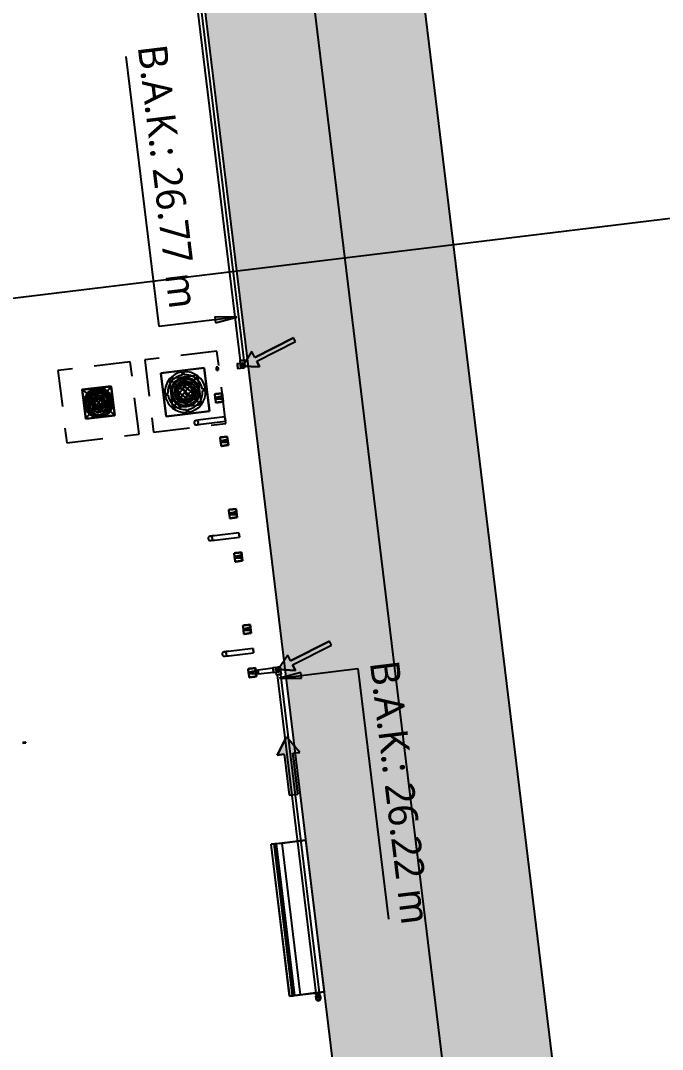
# Model space of a CAD drawing. Header units: inches. Extents: x 400392 to 401495, y 4543971 to 4544133.
# Drawn here: x 400475.09 to 400479.5, y 4544086.67 to 4544093.73 of the extents above; entities that cross this region are included whole.
import ezdxf

# ---------------------------------------------------------------- set-up
doc = ezdxf.new("R2010")
doc.units = ezdxf.units.IN
doc.header["$MEASUREMENT"] = 0
doc.linetypes.add('AKS', pattern=[3, 2.5, -0.25, 0, -0.25])
doc.linetypes.add('CIZGI', pattern=[0.4, 0.25, -0.15])
doc.layers.add('A-DETL-GENF', color=92, linetype='Continuous', lineweight=9)
for name, color, linetype in [('aks prota', 2, 'AKS'), ('kolon tarama prota', 252, 'Continuous'), ('perde prota', 1, 'Continuous'), ('PRT-MI-a_fit_drainage', 10, 'Continuous'), ('st-s_level (kot)', 6, 'Continuous')]:
    doc.layers.add(name, color=color, linetype=linetype)
doc.styles.add('OLCU', font='romanstw.shx')
doc.styles.add('Segoe UI Light_1', font='', dxfattribs={"height": 200})
doc.styles.get('Segoe UI Light_1').set_extended_font_data('Segoe UI Light')

# ---------------------------------------------------------------- blocks, each defined once
blk = doc.blocks.new('+24.06 mekanik')
at = {"layer": 'kolon tarama prota'}
for points in [[(9684.8, 178306.5), (9594.6, 178382.5), (9635.9, 178397.5), (9534.2, 178678.5), (9562.5, 178688.8), (9664.1, 178407.7), (9705.5, 178422.7)], [(11782, 178299.4), (11691.8, 178375.4), (11733.1, 178390.4), (11631.4, 178671.5), (11659.7, 178681.7), (11761.4, 178400.6), (11802.7, 178415.6)], [(11841.8, 178299.8), (11861.6, 178449.8), (11822.1, 178449.8)], [(12248.1, 178299.8), (12365.1, 178377.9), (12365.1, 178329.8), (12648.1, 178329.8), (12648.1, 178269.8), (12365.1, 178269.8), (12365.1, 178221.8)], [(9347.5, 178308.3), (9327.8, 178158.3), (9367.3, 178158.3)]]:
    blk.add_hatch(color=253, dxfattribs=at).paths.add_polyline_path(points, flags=0)
at = {"layer": 'kolon tarama prota', "color": 253}
for p, q in [((11841.8, 178843.1), (13573.7, 178843.1)), ((11841.8, 178299.8), (11841.8, 178843.1)), ((9562.5, 178688.8), (9534.2, 178678.5)), ((9562.5, 178688.8), (9534.2, 178678.5)), ((9534.2, 178678.5), (9635.9, 178397.5)), ((9635.9, 178397.5), (9534.2, 178678.5)), ((9664.1, 178407.7), (9562.5, 178688.8)), ((9664.1, 178407.7), (9562.5, 178688.8)), ((11659.7, 178681.7), (11631.4, 178671.5)), ((11659.7, 178681.7), (11631.4, 178671.5)), ((11631.4, 178671.5), (11733.1, 178390.4)), ((11733.1, 178390.4), (11631.4, 178671.5)), ((11761.4, 178400.6), (11659.7, 178681.7)), ((11761.4, 178400.6), (11659.7, 178681.7)), ((9635.9, 178397.5), (9594.6, 178382.5)), ((9635.9, 178397.5), (9594.6, 178382.5)), ((9705.5, 178422.7), (9664.1, 178407.7)), ((9664.1, 178407.7), (9705.5, 178422.7)), ((9684.8, 178306.5), (9705.5, 178422.7)), ((9705.5, 178422.7), (9684.8, 178306.5)), ((11733.1, 178390.4), (11691.8, 178375.4)), ((11733.1, 178390.4), (11691.8, 178375.4)), ((11802.7, 178415.6), (11761.4, 178400.6)), ((11761.4, 178400.6), (11802.7, 178415.6)), ((11782, 178299.4), (11802.7, 178415.6)), ((11802.7, 178415.6), (11782, 178299.4)), ((11861.6, 178449.8), (11822.1, 178449.8)), ((11822.1, 178449.8), (11841.8, 178299.8)), ((11841.8, 178299.8), (11861.6, 178449.8)), ((9647.5, 178321.6), (2846.5, 178321.6)), ((9594.6, 178382.5), (9684.8, 178306.5)), ((9594.6, 178382.5), (9684.8, 178306.5)), ((9665.8, 178324.5), (9647.5, 178324.5)), ((11691.8, 178375.4), (11782, 178299.4)), ((11691.8, 178375.4), (11782, 178299.4)), ((12365.1, 178377.9), (12248.1, 178299.8)), ((12365.1, 178377.9), (12248.1, 178299.8)), ((12365.1, 178329.8), (12365.1, 178377.9)), ((12365.1, 178329.8), (12365.1, 178377.9)), ((12648.1, 178329.8), (12365.1, 178329.8)), ((12365.1, 178329.8), (12648.1, 178329.8)), ((12648.1, 178269.8), (12648.1, 178329.8)), ((12648.1, 178269.8), (12648.1, 178329.8)), ((12967.7, 178251.8), (12967.7, 178344.8)), ((12967.7, 178344.8), (12967.7, 178344.8)), ((12967.7, 178344.8), (12967.7, 178255.4)), ((12967.7, 178344.8), (14017.7, 178344.8)), ((12967.7, 178344.8), (14017.7, 178344.8)), ((13492.7, 178319.8), (13492.7, 178319.8)), ((14017.7, 178255.4), (14017.7, 178344.8)), ((14017.7, 178344.8), (14017.7, 178344.8)), ((14017.7, 178344.8), (14017.7, 178251.8)), ((14022.7, 178319.8), (14017.7, 178319.8)), ((14017.7, 178279.8), (14017.7, 178319.8)), ((14017.7, 178319.8), (14017.7, 178279.8)), ((14022.7, 178279.8), (14022.7, 178319.8)), ((14022.7, 178319.8), (14022.7, 178279.8)), ((2846.5, 178295), (9647.5, 178294.9)), ((9347.5, 178308.3), (9327.8, 178158.3)), ((9367.3, 178158.3), (9347.5, 178308.3)), ((9347.5, 178308.3), (9347.5, 177770.6)), ((9647.5, 178292), (9665.8, 178292)), ((9666.4, 178291.4), (9666.4, 178273.1)), ((9698.9, 178273.1), (9698.9, 178291.4)), ((11766.4, 178283), (11766.4, 178264.7)), ((11769.3, 178264.7), (11769.3, 178159.8)), ((11796, 178159.8), (11796, 178264.7)), ((11798.9, 178264.7), (11798.9, 178283)), ((14038.2, 178313.2), (11817.8, 178313.2)), ((11817.8, 178286.5), (14038.2, 178286.5)), ((12248.1, 178299.8), (12365.1, 178221.8)), ((12365.1, 178221.8), (12248.1, 178299.8)), ((12365.1, 178221.8), (12365.1, 178269.8)), ((12365.1, 178269.8), (12648.1, 178269.8)), ((12365.1, 178269.8), (12648.1, 178269.8)), ((12365.1, 178269.8), (12365.1, 178221.8)), ((12967.7, 178255.4), (12967.7, 178179.8)), ((12967.7, 178200.1), (12967.7, 178251.8)), ((14022.7, 178308.9), (14017.7, 178308.9)), ((14022.7, 178308.9), (14017.7, 178308.9)), ((14017.7, 178288.9), (14017.7, 178308.9)), ((14017.7, 178308.9), (14017.7, 178288.9)), ((14017.7, 178288.9), (14017.7, 178308.9)), ((14017.7, 178308.9), (14017.7, 178288.9)), ((14017.7, 178288.9), (14022.7, 178288.9)), ((14017.7, 178288.9), (14022.7, 178288.9)), ((14017.7, 178279.8), (14022.7, 178279.8)), ((14017.7, 178179.8), (14017.7, 178255.4)), ((14017.7, 178251.8), (14017.7, 178200.1)), ((14038.3, 178313.2), (14022.7, 178313.2)), ((14022.7, 178288.9), (14022.7, 178308.9)), ((14022.7, 178308.9), (14022.7, 178288.9)), ((14022.7, 178288.9), (14022.7, 178308.9)), ((14022.7, 178308.9), (14022.7, 178288.9)), ((14022.7, 178286.5), (14038.3, 178286.5)), ((12967.7, 178124.4), (12967.7, 178200.1)), ((12967.7, 178179.8), (12967.7, 178139.9)), ((12967.7, 178179.8), (14017.7, 178179.8)), ((14017.7, 178200.1), (14017.7, 178124.4)), ((14017.7, 178139.9), (14017.7, 178179.8)), ((9327.8, 178158.3), (9367.3, 178158.3)), ((9671.6, 178138.3), (9671.6, 178127.2)), ((9693.8, 178127.2), (9693.8, 178138.3)), ((9852.7, 178144.8), (9852.7, 178094.8)), ((9852.7, 178144.8), (9912.7, 178144.8)), ((9912.7, 178144.8), (9852.7, 178144.8)), ((9873.2, 178142.8), (9854.3, 178142.8)), ((9854.3, 178142.8), (9873.2, 178142.8)), ((9854.3, 178142.8), (9873.2, 178142.8)), ((9873.2, 178142.8), (9854.3, 178142.8)), ((9911.2, 178142.8), (9892.2, 178142.8)), ((9892.2, 178142.8), (9911.2, 178142.8)), ((9911.2, 178142.8), (9892.2, 178142.8)), ((9892.2, 178142.8), (9911.2, 178142.8)), ((9912.7, 178094.8), (9912.7, 178144.8)), ((10017.7, 178144.8), (10017.7, 177974.8)), ((10047.7, 178144.8), (10017.7, 178144.8)), ((10017.7, 178144.8), (10047.7, 178144.8)), ((10047.7, 177974.8), (10047.7, 178144.8)), ((10152.7, 178144.8), (10152.7, 178094.8)), ((10212.7, 178144.8), (10152.7, 178144.8)), ((10152.7, 178144.8), (10212.7, 178144.8)), ((10154.2, 178142.8), (10173.2, 178142.8)), ((10173.2, 178142.8), (10154.2, 178142.8)), ((10173.2, 178142.8), (10154.2, 178142.8)), ((10154.2, 178142.8), (10173.2, 178142.8)), ((10192.2, 178142.8), (10211.1, 178142.8)), ((10211.1, 178142.8), (10192.2, 178142.8)), ((10211.1, 178142.8), (10192.2, 178142.8)), ((10192.2, 178142.8), (10211.1, 178142.8)), ((10212.7, 178094.8), (10212.7, 178144.8)), ((10652.7, 178144.8), (10652.7, 178094.8)), ((10652.7, 178144.8), (10712.7, 178144.8)), ((10712.7, 178144.8), (10652.7, 178144.8)), ((10673.2, 178142.8), (10654.3, 178142.8)), ((10654.3, 178142.8), (10673.2, 178142.8)), ((10654.3, 178142.8), (10673.2, 178142.8)), ((10673.2, 178142.8), (10654.3, 178142.8)), ((10711.2, 178142.8), (10692.2, 178142.8)), ((10692.2, 178142.8), (10711.2, 178142.8)), ((10711.2, 178142.8), (10692.2, 178142.8)), ((10692.2, 178142.8), (10711.2, 178142.8)), ((10712.7, 178094.8), (10712.7, 178144.8)), ((10817.7, 178144.8), (10817.7, 177974.8)), ((10847.7, 178144.8), (10817.7, 178144.8)), ((10817.7, 178144.8), (10847.7, 178144.8)), ((10847.7, 177974.8), (10847.7, 178144.8)), ((10952.7, 178144.8), (10952.7, 178094.8)), ((11012.7, 178144.8), (10952.7, 178144.8)), ((10952.7, 178144.8), (11012.7, 178144.8)), ((10954.2, 178142.8), (10973.2, 178142.8)), ((10973.2, 178142.8), (10954.2, 178142.8)), ((10973.2, 178142.8), (10954.2, 178142.8)), ((10954.2, 178142.8), (10973.2, 178142.8)), ((10992.2, 178142.8), (11011.1, 178142.8)), ((11011.1, 178142.8), (10992.2, 178142.8)), ((11011.1, 178142.8), (10992.2, 178142.8)), ((10992.2, 178142.8), (11011.1, 178142.8)), ((11012.7, 178094.8), (11012.7, 178144.8)), ((11452.7, 178144.8), (11452.7, 178094.8)), ((11452.7, 178144.8), (11512.7, 178144.8)), ((11512.7, 178144.8), (11452.7, 178144.8)), ((11473.2, 178142.8), (11454.3, 178142.8)), ((11454.3, 178142.8), (11473.2, 178142.8)), ((11454.3, 178142.8), (11473.2, 178142.8)), ((11473.2, 178142.8), (11454.3, 178142.8)), ((11511.2, 178142.8), (11492.2, 178142.8)), ((11492.2, 178142.8), (11511.2, 178142.8)), ((11511.2, 178142.8), (11492.2, 178142.8)), ((11492.2, 178142.8), (11511.2, 178142.8)), ((11512.7, 178094.8), (11512.7, 178144.8)), ((11617.7, 178144.8), (11617.7, 177974.8)), ((11647.7, 178144.8), (11617.7, 178144.8)), ((11617.7, 178144.8), (11647.7, 178144.8)), ((11647.7, 177974.8), (11647.7, 178144.8)), ((11752.7, 178144.8), (11752.7, 178094.8)), ((11812.7, 178144.8), (11752.7, 178144.8)), ((11752.7, 178144.8), (11812.7, 178144.8)), ((11754.2, 178142.8), (11773.2, 178142.8)), ((11773.2, 178142.8), (11754.2, 178142.8)), ((11773.2, 178142.8), (11754.2, 178142.8)), ((11754.2, 178142.8), (11773.2, 178142.8)), ((11771.6, 178159.8), (11771.6, 178148.7)), ((11792.2, 178142.8), (11811.1, 178142.8)), ((11811.1, 178142.8), (11792.2, 178142.8)), ((11811.1, 178142.8), (11792.2, 178142.8)), ((11792.2, 178142.8), (11811.1, 178142.8)), ((11793.8, 178148.7), (11793.8, 178159.8)), ((11812.7, 178094.8), (11812.7, 178144.8)), ((12967.7, 178139.9), (12967.7, 178131.7)), ((12967.7, 178139.9), (14017.7, 178139.9)), ((12967.7, 178131.7), (12967.7, 178106.5)), ((12967.7, 178131.7), (14017.7, 178131.7)), ((12967.7, 178106.5), (12967.7, 178124.4)), ((12967.7, 178124.4), (14017.7, 178124.4)), ((14017.7, 178106.5), (12967.7, 178106.5)), ((12967.7, 178105), (14017.7, 178105)), ((14017.7, 178131.7), (14017.7, 178139.9)), ((14017.7, 178106.5), (14017.7, 178131.7)), ((14017.7, 178124.4), (14017.7, 178106.5)), ((9965.2, 178044.6), (9665.2, 178044.6)), ((9665.2, 178044.6), (9665.2, 177744.6)), ((9665.2, 177744.6), (9665.2, 178044.6)), ((9665.2, 178044.6), (9965.2, 178044.6)), ((9665.2, 178044.6), (9665.2, 178044.6)), ((9810.2, 178034.6), (9810.2, 178014.5)), ((9810.2, 178014.5), (9810.2, 178034.6)), ((9810.2, 178034.6), (9810.2, 178034.6)), ((9820.2, 178014.5), (9820.2, 178034.6)), ((9820.2, 178034.6), (9820.2, 178014.5)), ((9820.2, 178034.6), (9820.2, 178034.6)), ((9852.7, 178094.8), (9852.9, 178094.8)), ((9852.9, 178094.8), (9852.7, 178094.8)), ((9852.9, 178094.8), (9879.1, 178094.8)), ((9879.1, 178094.8), (9852.9, 178094.8)), ((9879.1, 178094.8), (9886.4, 178094.8)), ((9886.4, 178094.8), (9879.1, 178094.8)), ((9886.4, 178094.8), (9912.5, 178094.8)), ((9912.5, 178094.8), (9886.4, 178094.8)), ((9912.5, 178094.8), (9912.7, 178094.8)), ((9912.7, 178094.8), (9912.5, 178094.8)), ((9965.2, 177744.6), (9965.2, 178044.6)), ((9965.2, 178044.6), (9965.2, 177744.6)), ((9965.2, 178044.6), (9965.2, 178044.6)), ((10152.9, 178094.8), (10152.7, 178094.8)), ((10152.7, 178094.8), (10152.9, 178094.8)), ((10179, 178094.8), (10152.9, 178094.8)), ((10152.9, 178094.8), (10179, 178094.8)), ((10186.3, 178094.8), (10179, 178094.8)), ((10179, 178094.8), (10186.3, 178094.8)), ((10212.4, 178094.8), (10186.3, 178094.8)), ((10186.3, 178094.8), (10212.4, 178094.8)), ((10212.7, 178094.8), (10212.4, 178094.8)), ((10212.4, 178094.8), (10212.7, 178094.8)), ((10652.7, 178094.8), (10652.9, 178094.8)), ((10652.9, 178094.8), (10652.7, 178094.8)), ((10652.9, 178094.8), (10679.1, 178094.8)), ((10679.1, 178094.8), (10652.9, 178094.8)), ((10679.1, 178094.8), (10686.4, 178094.8)), ((10686.4, 178094.8), (10679.1, 178094.8)), ((10686.4, 178094.8), (10712.5, 178094.8)), ((10712.5, 178094.8), (10686.4, 178094.8)), ((10712.5, 178094.8), (10712.7, 178094.8)), ((10712.7, 178094.8), (10712.5, 178094.8)), ((10952.9, 178094.8), (10952.7, 178094.8)), ((10952.7, 178094.8), (10952.9, 178094.8)), ((10979, 178094.8), (10952.9, 178094.8)), ((10952.9, 178094.8), (10979, 178094.8)), ((10986.3, 178094.8), (10979, 178094.8)), ((10979, 178094.8), (10986.3, 178094.8)), ((11012.4, 178094.8), (10986.3, 178094.8)), ((10986.3, 178094.8), (11012.4, 178094.8)), ((11012.7, 178094.8), (11012.4, 178094.8)), ((11012.4, 178094.8), (11012.7, 178094.8)), ((11452.7, 178094.8), (11452.9, 178094.8)), ((11452.9, 178094.8), (11452.7, 178094.8)), ((11452.9, 178094.8), (11479.1, 178094.8)), ((11479.1, 178094.8), (11452.9, 178094.8)), ((11479.1, 178094.8), (11486.4, 178094.8)), ((11486.4, 178094.8), (11479.1, 178094.8)), ((11486.4, 178094.8), (11512.5, 178094.8)), ((11512.5, 178094.8), (11486.4, 178094.8)), ((11512.5, 178094.8), (11512.7, 178094.8)), ((11512.7, 178094.8), (11512.5, 178094.8)), ((11752.9, 178094.8), (11752.7, 178094.8)), ((11752.7, 178094.8), (11752.9, 178094.8)), ((11779, 178094.8), (11752.9, 178094.8)), ((11752.9, 178094.8), (11779, 178094.8)), ((11786.3, 178094.8), (11779, 178094.8)), ((11779, 178094.8), (11786.3, 178094.8)), ((11812.4, 178094.8), (11786.3, 178094.8)), ((11786.3, 178094.8), (11812.4, 178094.8)), ((11812.7, 178094.8), (11812.4, 178094.8)), ((11812.4, 178094.8), (11812.7, 178094.8)), ((9810.2, 178014.5), (9810.2, 178014.5)), ((9810.2, 177989.5), (9810.2, 177969.5)), ((9810.2, 177969.5), (9810.2, 177989.5)), ((9810.2, 177989.5), (9810.2, 177989.5)), ((9810.2, 177969.5), (9810.2, 177969.5)), ((9820.2, 178014.5), (9820.2, 178014.5)), ((9820.2, 177969.5), (9820.2, 177989.5)), ((9820.2, 177989.5), (9820.2, 177969.5)), ((9820.2, 177989.5), (9820.2, 177989.5)), ((9820.2, 177969.5), (9820.2, 177969.5)), ((9695.3, 177899.6), (9675.3, 177899.6)), ((9675.3, 177899.6), (9695.3, 177899.6)), ((9675.3, 177899.6), (9675.3, 177899.6)), ((9695.3, 177899.6), (9695.3, 177899.6)), ((9740.4, 177899.6), (9720.3, 177899.6)), ((9720.3, 177899.6), (9740.4, 177899.6)), ((9720.3, 177899.6), (9720.3, 177899.6)), ((9740.4, 177899.6), (9740.4, 177899.6)), ((9785.6, 177899.6), (9765.5, 177899.6)), ((9765.5, 177899.6), (9785.6, 177899.6)), ((9765.5, 177899.6), (9765.5, 177899.6)), ((9785.6, 177899.6), (9785.6, 177899.6)), ((9810.2, 177944.4), (9810.2, 177924.2)), ((9810.2, 177924.2), (9810.2, 177944.4)), ((9810.2, 177944.4), (9810.2, 177944.4)), ((9810.2, 177924.2), (9810.2, 177924.2)), ((9820.2, 177924.2), (9820.2, 177944.4)), ((9820.2, 177944.4), (9820.2, 177924.2)), ((9820.2, 177944.4), (9820.2, 177944.4)), ((9820.2, 177924.2), (9820.2, 177924.2)), ((9865, 177899.6), (9844.8, 177899.6)), ((9844.8, 177899.6), (9865, 177899.6)), ((9844.8, 177899.6), (9844.8, 177899.6)), ((9865, 177899.6), (9865, 177899.6)), ((9910.1, 177899.6), (9890, 177899.6)), ((9890, 177899.6), (9910.1, 177899.6)), ((9890, 177899.6), (9890, 177899.6)), ((9910.1, 177899.6), (9910.1, 177899.6)), ((9955.1, 177899.6), (9935.1, 177899.6)), ((9935.1, 177899.6), (9955.1, 177899.6)), ((9935.1, 177899.6), (9935.1, 177899.6)), ((9955.1, 177899.6), (9955.1, 177899.6)), ((9675.3, 177889.6), (9695.3, 177889.6)), ((9695.3, 177889.6), (9675.3, 177889.6)), ((9675.3, 177889.6), (9675.3, 177889.6)), ((9695.3, 177889.6), (9695.3, 177889.6)), ((9720.3, 177889.6), (9740.4, 177889.6)), ((9740.4, 177889.6), (9720.3, 177889.6)), ((9720.3, 177889.6), (9720.3, 177889.6)), ((9740.4, 177889.6), (9740.4, 177889.6)), ((9765.5, 177889.6), (9785.6, 177889.6)), ((9785.6, 177889.6), (9765.5, 177889.6)), ((9765.5, 177889.6), (9765.5, 177889.6)), ((9785.6, 177889.6), (9785.6, 177889.6)), ((9810.2, 177865.1), (9810.2, 177844.9)), ((9810.2, 177844.9), (9810.2, 177865.1)), ((9810.2, 177865.1), (9810.2, 177865.1)), ((9810.2, 177844.9), (9810.2, 177844.9)), ((9810.2, 177819.8), (9810.2, 177799.8)), ((9810.2, 177799.8), (9810.2, 177819.8)), ((9810.2, 177819.8), (9810.2, 177819.8)), ((9820.2, 177844.9), (9820.2, 177865.1)), ((9820.2, 177865.1), (9820.2, 177844.9)), ((9820.2, 177865.1), (9820.2, 177865.1)), ((9820.2, 177844.9), (9820.2, 177844.9)), ((9820.2, 177799.8), (9820.2, 177819.8)), ((9820.2, 177819.8), (9820.2, 177799.8)), ((9820.2, 177819.8), (9820.2, 177819.8)), ((9844.8, 177889.6), (9865, 177889.6)), ((9865, 177889.6), (9844.8, 177889.6)), ((9844.8, 177889.6), (9844.8, 177889.6)), ((9865, 177889.6), (9865, 177889.6)), ((9890, 177889.6), (9910.1, 177889.6)), ((9910.1, 177889.6), (9890, 177889.6)), ((9890, 177889.6), (9890, 177889.6)), ((9910.1, 177889.6), (9910.1, 177889.6)), ((9935.1, 177889.6), (9955.1, 177889.6)), ((9955.1, 177889.6), (9935.1, 177889.6)), ((9935.1, 177889.6), (9935.1, 177889.6)), ((9955.1, 177889.6), (9955.1, 177889.6)), ((9347.5, 177770.6), (7480.6, 177770.6)), ((9810.2, 177799.8), (9810.2, 177799.8)), ((9810.2, 177774.7), (9810.2, 177754.7)), ((9810.2, 177754.7), (9810.2, 177774.7)), ((9810.2, 177774.7), (9810.2, 177774.7)), ((9810.2, 177754.7), (9810.2, 177754.7)), ((9820.2, 177799.8), (9820.2, 177799.8)), ((9820.2, 177754.7), (9820.2, 177774.7)), ((9820.2, 177774.7), (9820.2, 177754.7)), ((9820.2, 177774.7), (9820.2, 177774.7)), ((9820.2, 177754.7), (9820.2, 177754.7)), ((9665.2, 177744.6), (9965.2, 177744.6)), ((9965.2, 177744.6), (9665.2, 177744.6)), ((9665.2, 177744.6), (9665.2, 177744.6)), ((9965.2, 177744.6), (9965.2, 177744.6)), ((9715.2, 177394.8), (9715.2, 177194.8)), ((9915.2, 177394.8), (9715.2, 177394.8)), ((9715.2, 177394.8), (9915.2, 177394.8)), ((9715.2, 177194.8), (9715.2, 177394.8)), ((9715.2, 177394.8), (9715.2, 177394.8)), ((9810.2, 177388), (9810.2, 177374.7)), ((9810.2, 177374.7), (9810.2, 177388)), ((9810.2, 177388), (9810.2, 177388)), ((9810.2, 177374.7), (9810.2, 177374.7)), ((9810.2, 177358), (9810.2, 177344.6)), ((9810.2, 177344.6), (9810.2, 177358)), ((9810.2, 177358), (9810.2, 177358)), ((9810.2, 177344.6), (9810.2, 177344.6)), ((9810.2, 177327.8), (9810.2, 177314.2)), ((9810.2, 177314.2), (9810.2, 177327.8)), ((9810.2, 177327.8), (9810.2, 177327.8)), ((9820.2, 177374.7), (9820.2, 177388)), ((9820.2, 177388), (9820.2, 177374.7)), ((9820.2, 177388), (9820.2, 177388)), ((9820.2, 177374.7), (9820.2, 177374.7)), ((9820.2, 177344.6), (9820.2, 177358)), ((9820.2, 177358), (9820.2, 177344.6)), ((9820.2, 177358), (9820.2, 177358)), ((9820.2, 177344.6), (9820.2, 177344.6)), ((9820.2, 177314.2), (9820.2, 177327.8)), ((9820.2, 177327.8), (9820.2, 177314.2)), ((9820.2, 177327.8), (9820.2, 177327.8)), ((9915.2, 177194.8), (9915.2, 177394.8)), ((9915.2, 177394.8), (9915.2, 177194.8)), ((9915.2, 177394.8), (9915.2, 177394.8)), ((9735.4, 177299.8), (9722, 177299.8)), ((9722, 177299.8), (9735.4, 177299.8)), ((9722, 177299.8), (9722, 177299.8)), ((9722, 177289.8), (9735.4, 177289.8)), ((9735.4, 177289.8), (9722, 177289.8)), ((9722, 177289.8), (9722, 177289.8)), ((9735.4, 177299.8), (9735.4, 177299.8)), ((9735.4, 177289.8), (9735.4, 177289.8)), ((9765.5, 177299.8), (9752.1, 177299.8)), ((9752.1, 177299.8), (9765.5, 177299.8)), ((9752.1, 177299.8), (9752.1, 177299.8)), ((9752.1, 177289.8), (9765.5, 177289.8)), ((9765.5, 177289.8), (9752.1, 177289.8)), ((9752.1, 177289.8), (9752.1, 177289.8)), ((9765.5, 177299.8), (9765.5, 177299.8)), ((9765.5, 177289.8), (9765.5, 177289.8)), ((9795.9, 177299.8), (9782.3, 177299.8)), ((9782.3, 177299.8), (9795.9, 177299.8)), ((9782.3, 177299.8), (9782.3, 177299.8)), ((9782.3, 177289.8), (9795.9, 177289.8)), ((9795.9, 177289.8), (9782.3, 177289.8)), ((9782.3, 177289.8), (9782.3, 177289.8)), ((9795.9, 177299.8), (9795.9, 177299.8)), ((9795.9, 177289.8), (9795.9, 177289.8)), ((9810.2, 177314.2), (9810.2, 177314.2)), ((9810.2, 177275.5), (9810.2, 177261.9)), ((9810.2, 177261.9), (9810.2, 177275.5)), ((9810.2, 177275.5), (9810.2, 177275.5)), ((9810.2, 177261.9), (9810.2, 177261.9)), ((9820.2, 177314.2), (9820.2, 177314.2)), ((9820.2, 177261.9), (9820.2, 177275.5)), ((9820.2, 177275.5), (9820.2, 177261.9)), ((9820.2, 177275.5), (9820.2, 177275.5)), ((9820.2, 177261.9), (9820.2, 177261.9)), ((9848.2, 177299.8), (9834.6, 177299.8)), ((9834.6, 177299.8), (9848.2, 177299.8)), ((9834.6, 177299.8), (9834.6, 177299.8)), ((9834.6, 177289.8), (9848.2, 177289.8)), ((9848.2, 177289.8), (9834.6, 177289.8)), ((9834.6, 177289.8), (9834.6, 177289.8)), ((9848.2, 177299.8), (9848.2, 177299.8)), ((9848.2, 177289.8), (9848.2, 177289.8)), ((9878.4, 177299.8), (9865, 177299.8)), ((9865, 177299.8), (9878.4, 177299.8)), ((9865, 177299.8), (9865, 177299.8)), ((9865, 177289.8), (9878.4, 177289.8)), ((9878.4, 177289.8), (9865, 177289.8)), ((9865, 177289.8), (9865, 177289.8)), ((9878.4, 177299.8), (9878.4, 177299.8)), ((9878.4, 177289.8), (9878.4, 177289.8)), ((9908.4, 177299.8), (9895.1, 177299.8)), ((9895.1, 177299.8), (9908.4, 177299.8)), ((9895.1, 177299.8), (9895.1, 177299.8)), ((9895.1, 177289.8), (9908.4, 177289.8)), ((9908.4, 177289.8), (9895.1, 177289.8)), ((9895.1, 177289.8), (9895.1, 177289.8)), ((9908.4, 177299.8), (9908.4, 177299.8)), ((9908.4, 177289.8), (9908.4, 177289.8)), ((9715.2, 177194.8), (9915.2, 177194.8)), ((9915.2, 177194.8), (9715.2, 177194.8)), ((9715.2, 177194.8), (9715.2, 177194.8)), ((9810.2, 177245.1), (9810.2, 177231.7)), ((9810.2, 177231.7), (9810.2, 177245.1)), ((9810.2, 177245.1), (9810.2, 177245.1)), ((9810.2, 177231.7), (9810.2, 177231.7)), ((9810.2, 177215), (9810.2, 177201.6)), ((9810.2, 177201.6), (9810.2, 177215)), ((9810.2, 177215), (9810.2, 177215)), ((9810.2, 177201.6), (9810.2, 177201.6)), ((9820.2, 177231.7), (9820.2, 177245.1)), ((9820.2, 177245.1), (9820.2, 177231.7)), ((9820.2, 177245.1), (9820.2, 177245.1)), ((9820.2, 177231.7), (9820.2, 177231.7)), ((9820.2, 177201.6), (9820.2, 177215)), ((9820.2, 177215), (9820.2, 177201.6)), ((9820.2, 177215), (9820.2, 177215)), ((9820.2, 177201.6), (9820.2, 177201.6)), ((9915.2, 177194.8), (9915.2, 177194.8)), ((12072.7, 176518.5), (12067.7, 176518.5)), ((12067.7, 176498.5), (12067.7, 176518.5)), ((12067.7, 176518.5), (12067.7, 176498.5)), ((12067.7, 176498.5), (12072.7, 176498.5)), ((12072.7, 176498.5), (12072.7, 176518.5)), ((12072.7, 176518.5), (12072.7, 176498.5))]:
    blk.add_line(p, q, dxfattribs=at)
at = {"layer": 'kolon tarama prota', "color": 253, "extrusion": (0, 0, -1)}
for p, q in [((11799.6, 178316.1), (11817.8, 178316.1)), ((11817.8, 178283.6), (11799.6, 178283.6))]:
    blk.add_line(p, q, dxfattribs=at)
at = {"layer": 'kolon tarama prota', "color": 253, "flags": 128}
for points in [[(9682.7, 178324.5), (9678.1, 178324.5), (9666.9, 178324.5), (9665.8, 178324.5)], [(9666.4, 178308.3), (9670.9, 178319.5), (9682, 178324.5), (9682.7, 178324.5)], [(9682.7, 178324.5), (9693.9, 178320), (9698.9, 178308.9), (9698.9, 178308.3)], [(11766.4, 178299.8), (11770.9, 178311.1), (11782, 178316.1), (11782.7, 178316.1)], [(11782.7, 178316.1), (11793.9, 178311.6), (11798.9, 178300.5), (11798.9, 178299.8)], [(14038.2, 178315.1), (14050.6, 178315.1), (14056.9, 178315.1), (14057.2, 178315.1)], [(14057.2, 178315.1), (14052.6, 178315.1), (14041.1, 178315.1), (14038.3, 178315.1)], [(14041.9, 178299.8), (14046.5, 178310.7), (14057.2, 178315.1)], [(14057.2, 178315.1), (14068, 178310.5), (14072.4, 178299.8)], [(9665.8, 178292), (9677.3, 178292), (9682.6, 178292), (9682.7, 178292)], [(9666.4, 178291.4), (9666.4, 178302.9), (9666.4, 178308.2), (9666.4, 178308.3)], [(9682.7, 178292), (9671.4, 178296.5), (9666.4, 178307.6), (9666.4, 178308.3)], [(9698.9, 178308.3), (9694.4, 178297), (9683.3, 178292), (9682.7, 178292)], [(9698.9, 178308.3), (9698.9, 178303.7), (9698.9, 178292.5), (9698.9, 178291.4)], [(11766.4, 178283), (11766.4, 178294.5), (11766.4, 178299.8), (11766.4, 178299.8)], [(11782.7, 178283.6), (11771.4, 178288.1), (11766.4, 178299.2), (11766.4, 178299.8)], [(11798.9, 178299.8), (11794.4, 178288.6), (11783.3, 178283.6), (11782.7, 178283.6)], [(11798.9, 178299.8), (11798.9, 178295.3), (11798.9, 178284.1), (11798.9, 178283)], [(14057.2, 178284.6), (14052.6, 178284.6), (14041.1, 178284.6), (14038.2, 178284.6)], [(14038.3, 178284.6), (14050.6, 178284.6), (14057, 178284.6), (14057.2, 178284.6)], [(14057.2, 178284.6), (14046.3, 178289.2), (14041.9, 178299.8)], [(14072.4, 178299.8), (14067.8, 178289), (14057.2, 178284.6)], [(10017.7, 177974.8), (10017.7, 177958.8), (10017.7, 177947.7), (10017.7, 177944.8)], [(10047.7, 177944.8), (10047.7, 177949.4), (10047.7, 177961.9), (10047.7, 177974.8)], [(10817.7, 177974.8), (10817.7, 177958.8), (10817.7, 177947.7), (10817.7, 177944.8)], [(10847.7, 177944.8), (10847.7, 177949.4), (10847.7, 177961.9), (10847.7, 177974.8)], [(11617.7, 177974.8), (11617.7, 177958.8), (11617.7, 177947.7), (11617.7, 177944.8)], [(11647.7, 177944.8), (11647.7, 177949.4), (11647.7, 177961.9), (11647.7, 177974.8)]]:
    blk.add_lwpolyline(points, dxfattribs=at)
at = {"layer": 'kolon tarama prota', "color": 253, "extrusion": (0, 0, -1), "flags": 128}
for points in [[(-11782.7, 178316.1), (-11771.4, 178311.6), (-11766.4, 178300.5), (-11766.4, 178299.8)], [(-11799.6, 178316.1), (-11788, 178316.1), (-11782.7, 178316.1), (-11782.7, 178316.1)], [(-11798.9, 178299.8), (-11794.4, 178311.1), (-11783.3, 178316.1), (-11782.7, 178316.1)], [(-11766.4, 178299.8), (-11770.9, 178288.6), (-11782, 178283.6), (-11782.7, 178283.6)], [(-11782.7, 178283.6), (-11793.9, 178288.1), (-11798.9, 178299.2), (-11798.9, 178299.8)], [(-11782.7, 178283.6), (-11787.2, 178283.6), (-11798.4, 178283.6), (-11799.6, 178283.6)]]:
    blk.add_lwpolyline(points, dxfattribs=at)
at = {"layer": 'kolon tarama prota', "color": 253}
for centre, radius, start, end in [((9682.7, 178308.3), 16.3, 0, 180), ((9682.7, 178308.3), 16.3, 90, 270), ((9682.7, 178308.3), 13.3, 0, 180), ((9682.7, 178308.3), 16.3, 270, 90), ((9682.7, 178314.9), 6.67, 270, 90), ((11782.7, 178299.8), 16.3, 90, 270), ((11782.7, 178299.8), 16.3, 270, 90), ((14057.2, 178299.8), 15.2, 0, 180), ((14057.2, 178299.8), 15.2, 0, 180), ((9682.7, 178308.3), 16.3, 180, 0), ((9682.7, 178308.3), 13.3, 180, 0), ((9682.7, 178301.6), 6.67, 90, 270), ((11782.7, 178299.8), 13.3, 0, 180), ((11782.7, 178299.8), 13.3, 180, 0), ((11782.7, 178293.2), 6.67, 90, 270), ((11782.7, 178306.5), 6.67, 270, 90), ((14057.2, 178299.8), 15.2, 180, 0), ((14057.2, 178299.8), 15.2, 180, 0), ((14057.2, 178299.8), 13.3, 0, 180), ((14057.2, 178299.8), 13.3, 180, 0), ((14057.2, 178293.2), 6.67, 90, 270), ((14057.2, 178306.5), 6.67, 270, 90), ((9815.2, 177894.6), 140, 92.04671, 177.95329), ((9815.2, 177894.6), 140, 92.04671, 177.95329), ((9815.2, 177894.6), 140, 2.04671, 87.95329), ((9815.2, 177894.6), 140, 2.04671, 87.95329), ((9815.2, 177894.6), 120, 92.38802, 177.61198), ((9815.2, 177894.6), 120, 92.38802, 177.61198), ((9815.2, 177894.6), 100, 90, 270), ((9815.2, 177894.6), 100, 90, 270), ((9815.2, 177894.6), 95, 93.01696, 176.98304), ((9815.2, 177894.6), 95, 93.01696, 176.98304), ((9815.2, 177894.6), 90, 90, 270), ((9815.2, 177894.6), 90, 90, 270), ((9815.2, 177894.6), 75, 93.82255, 176.17745), ((9815.2, 177894.6), 75, 93.82255, 176.17745), ((9815.2, 177894.6), 100, 270, 90), ((9815.2, 177894.6), 100, 270, 90), ((9815.2, 177894.6), 90, 270, 90), ((9815.2, 177894.6), 90, 270, 90), ((9815.2, 177894.6), 120, 2.38802, 87.61198), ((9815.2, 177894.6), 120, 2.38802, 87.61198), ((9815.2, 177894.6), 95, 3.01696, 86.98304), ((9815.2, 177894.6), 95, 3.01696, 86.98304), ((9815.2, 177894.6), 75, 3.82255, 86.17745), ((9815.2, 177894.6), 75, 3.82255, 86.17745), ((9815.2, 177894.6), 59, 0, 180), ((9815.2, 177894.6), 59, 180, 0), ((9815.2, 177894.6), 50, 90, 270), ((9815.2, 177894.6), 50, 90, 270), ((9815.2, 177894.6), 50, 95.73917, 174.26083), ((9815.2, 177894.6), 50, 95.73917, 174.26083), ((9815.2, 177894.6), 30, 99.59407, 170.40593), ((9815.2, 177894.6), 30, 99.59407, 170.40593), ((9815.2, 177865.1), 29.5, 90, 270), ((9815.2, 177924.1), 29.5, 270, 90), ((9815.2, 177894.6), 50, 270, 90), ((9815.2, 177894.6), 50, 270, 90), ((9815.2, 177894.6), 50, 5.73917, 84.26083), ((9815.2, 177894.6), 50, 5.73917, 84.26083), ((9815.2, 177894.6), 30, 9.59407, 80.40593), ((9815.2, 177894.6), 30, 9.59407, 80.40593), ((10032.7, 177944.8), 15, 0, 180), ((10032.7, 177944.8), 15, 180, 0), ((10832.7, 177944.8), 15, 0, 180), ((10832.7, 177944.8), 15, 180, 0), ((11632.7, 177944.8), 15, 0, 180), ((11632.7, 177944.8), 15, 180, 0), ((9815.2, 177894.6), 140, 182.04671, 267.95329), ((9815.2, 177894.6), 140, 182.04671, 267.95329), ((9815.2, 177894.6), 120, 182.38802, 267.61198), ((9815.2, 177894.6), 120, 182.38802, 267.61198), ((9815.2, 177894.6), 95, 183.01696, 266.98304), ((9815.2, 177894.6), 95, 183.01696, 266.98304), ((9815.2, 177894.6), 75, 183.82255, 266.17745), ((9815.2, 177894.6), 75, 183.82255, 266.17745), ((9815.2, 177894.6), 50, 185.73917, 264.26083), ((9815.2, 177894.6), 50, 185.73917, 264.26083), ((9815.2, 177894.6), 30, 189.59407, 260.40593), ((9815.2, 177894.6), 30, 189.59407, 260.40593), ((9815.2, 177894.6), 50, 275.73917, 354.26083), ((9815.2, 177894.6), 30, 279.59407, 350.40593), ((9815.2, 177894.6), 95, 273.01696, 356.98304), ((9815.2, 177894.6), 75, 273.82255, 356.17745), ((9815.2, 177894.6), 140, 272.04671, 357.95329), ((9815.2, 177894.6), 120, 272.38802, 357.61198), ((9815.2, 177894.6), 75, 273.82255, 356.17745), ((9815.2, 177894.6), 95, 273.01696, 356.98304), ((9815.2, 177894.6), 120, 272.38802, 357.61198), ((9815.2, 177894.6), 140, 272.04671, 357.95329), ((9815.2, 177894.6), 30, 279.59407, 350.40593), ((9815.2, 177894.6), 50, 275.73917, 354.26083), ((9815.2, 177294.8), 100, 90, 270), ((9815.2, 177294.8), 100, 90, 270), ((9815.2, 177294.8), 93.3, 93.07089, 176.92911), ((9815.2, 177294.8), 93.3, 93.07089, 176.92911), ((9815.2, 177294.8), 90, 90, 270), ((9815.2, 177294.8), 90, 90, 270), ((9815.2, 177294.8), 80, 93.58332, 176.41668), ((9815.2, 177294.8), 80, 93.58332, 176.41668), ((9815.2, 177294.8), 63.3, 94.52806, 175.47194), ((9815.2, 177294.8), 63.3, 94.52806, 175.47194), ((9815.2, 177294.8), 50, 95.73917, 174.26083), ((9815.2, 177294.8), 50, 95.73917, 174.26083), ((9815.2, 177294.8), 45, 0, 180), ((9815.2, 177294.8), 35, 90, 270), ((9815.2, 177294.8), 35, 90, 270), ((9815.2, 177294.8), 33.3, 98.62693, 171.37307), ((9815.2, 177294.8), 33.3, 98.62693, 171.37307), ((9815.2, 177294.8), 100, 270, 90), ((9815.2, 177294.8), 100, 270, 90), ((9815.2, 177294.8), 90, 270, 90), ((9815.2, 177294.8), 90, 270, 90), ((9815.2, 177317.3), 22.5, 270, 90), ((9815.2, 177294.8), 35, 270, 90), ((9815.2, 177294.8), 35, 270, 90), ((9815.2, 177294.8), 93.3, 3.07089, 86.92911), ((9815.2, 177294.8), 93.3, 3.07089, 86.92911), ((9815.2, 177294.8), 80, 3.58332, 86.41668), ((9815.2, 177294.8), 80, 3.58332, 86.41668), ((9815.2, 177294.8), 63.3, 4.52806, 85.47194), ((9815.2, 177294.8), 63.3, 4.52806, 85.47194), ((9815.2, 177294.8), 50, 5.73917, 84.26083), ((9815.2, 177294.8), 50, 5.73917, 84.26083), ((9815.2, 177294.8), 33.3, 8.62693, 81.37307), ((9815.2, 177294.8), 33.3, 8.62693, 81.37307), ((9815.2, 177294.8), 93.3, 183.07089, 266.92911), ((9815.2, 177294.8), 93.3, 183.07089, 266.92911), ((9815.2, 177294.8), 80, 183.58332, 266.41668), ((9815.2, 177294.8), 80, 183.58332, 266.41668), ((9815.2, 177294.8), 63.3, 184.52806, 265.47194), ((9815.2, 177294.8), 63.3, 184.52806, 265.47194), ((9815.2, 177294.8), 50, 185.73917, 264.26083), ((9815.2, 177294.8), 50, 185.73917, 264.26083), ((9815.2, 177294.8), 45, 180, 0), ((9815.2, 177294.8), 33.3, 188.62693, 261.37307), ((9815.2, 177294.8), 33.3, 188.62693, 261.37307), ((9815.2, 177272.3), 22.5, 90, 270), ((9815.2, 177294.8), 20, 104.47751, 165.52249), ((9815.2, 177294.8), 20, 104.47751, 165.52249), ((9815.2, 177294.8), 20, 194.47751, 255.52249), ((9815.2, 177294.8), 20, 194.47751, 255.52249), ((9815.2, 177294.8), 20, 14.47751, 75.52249), ((9815.2, 177294.8), 20, 14.47751, 75.52249), ((9815.2, 177294.8), 93.3, 273.07089, 356.92911), ((9815.2, 177294.8), 80, 273.58332, 356.41668), ((9815.2, 177294.8), 20, 284.47751, 345.52249), ((9815.2, 177294.8), 33.3, 278.62693, 351.37307), ((9815.2, 177294.8), 50, 275.73917, 354.26083), ((9815.2, 177294.8), 63.3, 274.52806, 355.47194), ((9815.2, 177294.8), 80, 273.58332, 356.41668), ((9815.2, 177294.8), 93.3, 273.07089, 356.92911), ((9815.2, 177294.8), 33.3, 278.62693, 351.37307), ((9815.2, 177294.8), 20, 284.47751, 345.52249), ((9815.2, 177294.8), 63.3, 274.52806, 355.47194), ((9815.2, 177294.8), 50, 275.73917, 354.26083)]:
    blk.add_arc(centre, radius, start, end, dxfattribs=at)
at = {"layer": 'kolon tarama prota', "color": 253, "extrusion": (0, 0, -1)}
for start, end in [(0, 180), (180, 0)]:
    blk.add_arc((-11782.7, 178299.8), 16.3, start, end, dxfattribs=at)
at = {"layer": 'kolon tarama prota', "color": 253}
for centre, major_axis, start_param, end_param in [((9647.5, 178308.3), (0, 16.3), 4.712389, 7.853982), ((9647.5, 178308.3), (0, 13.3), 0, 1.570796), ((9647.5, 178308.3), (0, 13.3), 4.712389, 6.283185), ((14038.3, 178299.8), (0, 15.2), 4.712389, 7.853982), ((14038.2, 178299.8), (0, 15.2), 4.712389, 7.853982), ((9647.5, 178308.3), (0, 16.3), 1.570796, 4.712389), ((9647.5, 178308.3), (0, 13.3), 1.570796, 3.141593), ((9647.5, 178308.3), (0, 13.3), 3.141593, 4.712389), ((9682.7, 178273.1), (-16.3, 0), 4.712389, 7.853982), ((9682.7, 178273.1), (16.3, 0), 4.712389, 7.853982), ((11782.7, 178264.7), (-16.3, 0), 4.712389, 7.853982), ((11782.7, 178264.7), (13.3, 0), 1.570796, 3.141593), ((11782.7, 178264.7), (13.3, 0), 3.141593, 4.712389), ((11782.7, 178264.7), (16.3, 0), 4.712389, 7.853982), ((11782.7, 178264.7), (13.3, 0), 0, 1.570796), ((11782.7, 178264.7), (13.3, 0), 4.712389, 6.283185), ((11817.8, 178299.8), (0, 13.3), 0, 1.570796), ((11817.8, 178299.8), (0, 13.3), 1.570796, 3.141593), ((11817.8, 178299.8), (0, 13.3), 4.712389, 6.283185), ((11817.8, 178299.8), (0, 13.3), 3.141593, 4.712389), ((14022.7, 178299.8), (0, 13.3), 0, 1.570796), ((14022.7, 178299.8), (0, 13.3), 1.570796, 3.141593), ((14022.7, 178299.8), (0, 13.3), 4.712389, 6.283185), ((14022.7, 178299.8), (0, 13.3), 3.141593, 4.712389), ((14038.3, 178299.8), (0, 13.3), 0, 1.570796), ((14038.2, 178299.8), (0, 13.3), 0, 1.570796), ((14038.3, 178299.8), (0, 13.3), 1.570796, 3.141593), ((14038.2, 178299.8), (0, 13.3), 1.570796, 3.141593), ((14038.3, 178299.8), (0, 15.2), 1.570796, 4.712389), ((14038.2, 178299.8), (0, 15.2), 1.570796, 4.712389), ((14038.2, 178299.8), (0, 13.3), 4.712389, 6.283185), ((14038.2, 178299.8), (0, 13.3), 3.141593, 4.712389), ((14038.3, 178299.8), (0, 13.3), 4.712389, 6.283185), ((14038.3, 178299.8), (0, 13.3), 3.141593, 4.712389), ((9682.7, 178138.3), (11.1, 0), 0, 3.141593), ((9682.7, 178138.3), (11.1, 0), 3.141593, 6.283185), ((9682.7, 178127.2), (11.1, 0), 0, 3.141593), ((9682.7, 178127.2), (-11.1, 0), 0, 3.141593), ((11782.7, 178159.8), (13.3, 0), 1.570796, 3.141593), ((11782.7, 178159.8), (13.3, 0), 3.141593, 4.712389), ((11782.7, 178159.8), (11.1, 0), 0, 3.141593), ((11782.7, 178159.8), (11.1, 0), 3.141593, 6.283185), ((11782.7, 178148.7), (11.1, 0), 0, 3.141593), ((11782.7, 178148.7), (-11.1, 0), 0, 3.141593), ((11782.7, 178159.8), (13.3, 0), 0, 1.570796), ((11782.7, 178159.8), (13.3, 0), 4.712389, 6.283185)]:
    blk.add_ellipse(centre, major_axis=major_axis, ratio=0.01, start_param=start_param, end_param=end_param, dxfattribs=at)
at = {"layer": 'kolon tarama prota', "color": 253, "extrusion": (0, 0, -1)}
for major_axis in [(0, 16.3), (0, -16.3)]:
    blk.add_ellipse((11817.8, 178299.8), major_axis=major_axis, ratio=0.01, start_param=4.712389, end_param=7.853982, dxfattribs=at)
at = {"layer": 'kolon tarama prota', "color": 253}
for points in [[(9854.3, 178142.8), (9853.9, 178134.8), (9853.4, 178118.8), (9853, 178102.8), (9852.9, 178094.8)], [(9852.9, 178094.8), (9853, 178102.8), (9853.4, 178118.8), (9853.9, 178134.8), (9854.3, 178142.8)], [(9879.1, 178094.8), (9878.1, 178102.8), (9876.3, 178118.8), (9874.3, 178134.8), (9873.2, 178142.8)], [(9873.2, 178142.8), (9874.3, 178134.8), (9876.3, 178118.8), (9878.1, 178102.8), (9879.1, 178094.8)], [(9892.2, 178142.8), (9891.2, 178134.8), (9889.2, 178118.8), (9887.3, 178102.8), (9886.4, 178094.8)], [(9886.4, 178094.8), (9887.3, 178102.8), (9889.2, 178118.8), (9891.2, 178134.8), (9892.2, 178142.8)], [(9912.5, 178094.8), (9912.4, 178102.8), (9912.1, 178118.8), (9911.5, 178134.8), (9911.2, 178142.8)], [(9911.2, 178142.8), (9911.5, 178134.8), (9912.1, 178118.8), (9912.4, 178102.8), (9912.5, 178094.8)], [(10152.9, 178094.8), (10153, 178102.8), (10153.3, 178118.8), (10153.9, 178134.8), (10154.2, 178142.8)], [(10154.2, 178142.8), (10153.9, 178134.8), (10153.3, 178118.8), (10153, 178102.8), (10152.9, 178094.8)], [(10173.2, 178142.8), (10174.2, 178134.8), (10176.2, 178118.8), (10178.1, 178102.8), (10179, 178094.8)], [(10179, 178094.8), (10178.1, 178102.8), (10176.2, 178118.8), (10174.2, 178134.8), (10173.2, 178142.8)], [(10186.3, 178094.8), (10187.2, 178102.8), (10189.1, 178118.8), (10191.1, 178134.8), (10192.2, 178142.8)], [(10192.2, 178142.8), (10191.1, 178134.8), (10189.1, 178118.8), (10187.2, 178102.8), (10186.3, 178094.8)], [(10211.1, 178142.8), (10211.5, 178134.8), (10212, 178118.8), (10212.3, 178102.8), (10212.4, 178094.8)], [(10212.4, 178094.8), (10212.3, 178102.8), (10212, 178118.8), (10211.5, 178134.8), (10211.1, 178142.8)], [(10654.3, 178142.8), (10653.9, 178134.8), (10653.4, 178118.8), (10653, 178102.8), (10652.9, 178094.8)], [(10652.9, 178094.8), (10653, 178102.8), (10653.4, 178118.8), (10653.9, 178134.8), (10654.3, 178142.8)], [(10679.1, 178094.8), (10678.1, 178102.8), (10676.3, 178118.8), (10674.3, 178134.8), (10673.2, 178142.8)], [(10673.2, 178142.8), (10674.3, 178134.8), (10676.3, 178118.8), (10678.1, 178102.8), (10679.1, 178094.8)], [(10692.2, 178142.8), (10691.2, 178134.8), (10689.2, 178118.8), (10687.3, 178102.8), (10686.4, 178094.8)], [(10686.4, 178094.8), (10687.3, 178102.8), (10689.2, 178118.8), (10691.2, 178134.8), (10692.2, 178142.8)], [(10712.5, 178094.8), (10712.4, 178102.8), (10712.1, 178118.8), (10711.5, 178134.8), (10711.2, 178142.8)], [(10711.2, 178142.8), (10711.5, 178134.8), (10712.1, 178118.8), (10712.4, 178102.8), (10712.5, 178094.8)], [(10952.9, 178094.8), (10953, 178102.8), (10953.3, 178118.8), (10953.9, 178134.8), (10954.2, 178142.8)], [(10954.2, 178142.8), (10953.9, 178134.8), (10953.3, 178118.8), (10953, 178102.8), (10952.9, 178094.8)], [(10973.2, 178142.8), (10974.2, 178134.8), (10976.2, 178118.8), (10978.1, 178102.8), (10979, 178094.8)], [(10979, 178094.8), (10978.1, 178102.8), (10976.2, 178118.8), (10974.2, 178134.8), (10973.2, 178142.8)], [(10986.3, 178094.8), (10987.2, 178102.8), (10989.1, 178118.8), (10991.1, 178134.8), (10992.2, 178142.8)], [(10992.2, 178142.8), (10991.1, 178134.8), (10989.1, 178118.8), (10987.2, 178102.8), (10986.3, 178094.8)], [(11011.1, 178142.8), (11011.5, 178134.8), (11012, 178118.8), (11012.3, 178102.8), (11012.4, 178094.8)], [(11012.4, 178094.8), (11012.3, 178102.8), (11012, 178118.8), (11011.5, 178134.8), (11011.1, 178142.8)], [(11454.3, 178142.8), (11453.9, 178134.8), (11453.4, 178118.8), (11453, 178102.8), (11452.9, 178094.8)], [(11452.9, 178094.8), (11453, 178102.8), (11453.4, 178118.8), (11453.9, 178134.8), (11454.3, 178142.8)], [(11479.1, 178094.8), (11478.1, 178102.8), (11476.3, 178118.8), (11474.3, 178134.8), (11473.2, 178142.8)], [(11473.2, 178142.8), (11474.3, 178134.8), (11476.3, 178118.8), (11478.1, 178102.8), (11479.1, 178094.8)], [(11492.2, 178142.8), (11491.2, 178134.8), (11489.2, 178118.8), (11487.3, 178102.8), (11486.4, 178094.8)], [(11486.4, 178094.8), (11487.3, 178102.8), (11489.2, 178118.8), (11491.2, 178134.8), (11492.2, 178142.8)], [(11512.5, 178094.8), (11512.4, 178102.8), (11512.1, 178118.8), (11511.5, 178134.8), (11511.2, 178142.8)], [(11511.2, 178142.8), (11511.5, 178134.8), (11512.1, 178118.8), (11512.4, 178102.8), (11512.5, 178094.8)], [(11752.9, 178094.8), (11753, 178102.8), (11753.3, 178118.8), (11753.9, 178134.8), (11754.2, 178142.8)], [(11754.2, 178142.8), (11753.9, 178134.8), (11753.3, 178118.8), (11753, 178102.8), (11752.9, 178094.8)], [(11773.2, 178142.8), (11774.2, 178134.8), (11776.2, 178118.8), (11778.1, 178102.8), (11779, 178094.8)], [(11779, 178094.8), (11778.1, 178102.8), (11776.2, 178118.8), (11774.2, 178134.8), (11773.2, 178142.8)], [(11786.3, 178094.8), (11787.2, 178102.8), (11789.1, 178118.8), (11791.1, 178134.8), (11792.2, 178142.8)], [(11792.2, 178142.8), (11791.1, 178134.8), (11789.1, 178118.8), (11787.2, 178102.8), (11786.3, 178094.8)], [(11811.1, 178142.8), (11811.5, 178134.8), (11812, 178118.8), (11812.3, 178102.8), (11812.4, 178094.8)], [(11812.4, 178094.8), (11812.3, 178102.8), (11812, 178118.8), (11811.5, 178134.8), (11811.1, 178142.8)]]:
    blk.add_open_spline(points, degree=3, dxfattribs=at)
at = {"layer": 'kolon tarama prota', "color": 253, "style": 'Segoe UI Light_1'}
for s, p in [('B.A.K.: 26.22 m', (11809.9, 178929.1)), ('B.A.K.: 26.77 m', (7420.9, 177856.5))]:
    blk.add_text(s, height=200, dxfattribs=at).set_placement(p)
blk = doc.blocks.new('YER SUZGECI_20x20')
at = {"color": 2}
blk.add_lwpolyline([(-20, 0), (0, 0), (0, 20), (-20, 20)], close=True, dxfattribs=at)
for points in [[(0, 20), (-20, 0)], [(-20, 20), (0, 0)]]:
    blk.add_lwpolyline(points, dxfattribs=at)
blk.add_circle((-10, 10), 7, dxfattribs=at)
blk = doc.blocks.new('A$C1a5ef8c2')
at = {"layer": 'kolon tarama prota'}
h = blk.add_hatch(color=256, dxfattribs=at)
h.dxf.hatch_style = 1
h.paths.add_polyline_path([(85.5393, 125.2701), (67.9684, 123.1364), (67.9201, 123.5334), (67.126, 123.437), (67.1742, 123.0399), (61.5158, 122.3528), (61.4675, 122.7498), (60.6734, 122.6534), (60.7216, 122.2563), (43.1507, 120.1225), (43.3315, 118.6335), (84.231, 123.6003), (91.7881, 61.3702), (93.5261, 59.5015), (93.2184, 62.0348)])
at = {"layer": 'aks prota', "ltscale": 10}
for p, q in [((98.4818, 12.4712), (84.3853, 128.5512)), ((98.4818, 12.4712), (84.3853, 128.5512)), ((98.4818, 12.4712), (84.3853, 128.5512)), ((98.4818, 12.4712), (84.3853, 128.5512)), ((98.4818, 12.4712), (84.3853, 128.5512)), ((98.4818, 12.4712), (84.3853, 128.5512)), ((42.0995, 112.188), (88.459, 117.8178)), ((42.0995, 112.188), (88.459, 117.8178)), ((42.0995, 112.188), (88.459, 117.8178)), ((42.0995, 112.188), (88.459, 117.8178)), ((42.0995, 112.188), (88.459, 117.8178)), ((42.0995, 112.188), (88.459, 117.8178)), ((42.0995, 112.188), (88.459, 117.8178))]:
    blk.add_line(p, q, dxfattribs=at)
at = {"layer": 'perde prota'}
blk.add_lwpolyline([(60.7216, 122.2563), (43.1507, 120.1225), (43.3315, 118.6335), (84.231, 123.6003), (91.7881, 61.3702), (93.5261, 59.5015), (85.5393, 125.2701), (67.9684, 123.1364), (67.9201, 123.5334), (67.126, 123.437), (67.1742, 123.0399), (61.5158, 122.3528), (61.4675, 122.7498), (60.6734, 122.6534)], close=True, dxfattribs=at)
at = {"layer": 'PRT-MI-a_fit_drainage', "color": 2, "linetype": 'CIZGI'}
for points in [[(84.8502, 116.8458), (84.3538, 116.7855), (84.4141, 116.2892), (84.9105, 116.3494)], [(84.2548, 116.7735), (83.7584, 116.7132), (83.8187, 116.2168), (84.315, 116.2771)]]:
    blk.add_lwpolyline(points, close=True, dxfattribs=at)
at = {"layer": 'A-DETL-GENF', "xscale": 0.001000000000024428, "yscale": 0.001000000000024428, "zscale": 0.001000000000024428, "rotation": 276.923993958082}
blk.add_blockref('+24.06 mekanik', (-93.1485, 104.8627), dxfattribs=at)
at = {"layer": 'PRT-MI-a_fit_drainage', "color": 2, "xscale": 0.01000000000024428, "yscale": 0.01000000000024428, "zscale": 0.01000000000024428, "rotation": 186.9239939582147}
for p in [(84.5208, 116.6547), (83.9254, 116.5824)]:
    blk.add_blockref('YER SUZGECI_20x20', p, dxfattribs=at)
at = {"layer": 'st-s_level (kot)', "color": 6, "style": 'OLCU', "width": 0.8}
for tag, p, rotation in [('D=60', (41.417, 99.58), 312.92399), ('D=60', (34.9138, 96.8807), 312.92399), ('D=60', (41.724, 89.5581), 312.92399), ('D=60', (74.0724, 82.3654), 276.92399), ('D=90', (58.4517, 80.8935), 312.92399), ('D=60', (82.07, 73.7683), 276.92399), ('D=60', (66.1695, 72.6971), 312.92399), ('D=60', (59.5286, 70.1463), 312.92399), ('D=60', (74.283, 63.9141), 312.92399), ('D=60', (67.5232, 61.5504), 312.92399), ('D=60', (81.9052, 55.7777), 312.92399), ('D=60', (75.5177, 52.9544), 312.92399), ('D=60', (83.5123, 44.3585), 312.92399), ('D=60', (93.8675, 42.9534), 312.92399), ('D=60', (102.2344, 34.1872), 312.92399), ('D=60', (95.2184, 31.8097), 312.92399), ('D=60', (99.2876, 27.6643), 312.92399), ('+22.51', (112.2287, 23.9348), 312.92399), ('+20.81', (108.552, 21.4997), 312.92399), ('D=80', (97.1167, 17.5258), 312.92399)]:
    blk.add_attdef(tag, p, '', height=0.2, rotation=rotation, dxfattribs=at)

msp = doc.modelspace()

# ---------------------------------------------------------------- hatches: boundary and pattern name
at = {"layer": 'kolon tarama prota'}
h = msp.add_hatch(color=256, dxfattribs=at)
h.dxf.hatch_style = 1
h.paths.add_polyline_path([(400477.1316, 4544099.8903), (400459.5606, 4544097.7565), (400459.5124, 4544098.1536), (400458.7183, 4544098.0571), (400458.7665, 4544097.6601), (400453.1081, 4544096.9729), (400453.0598, 4544097.37), (400452.2657, 4544097.2735), (400452.3139, 4544096.8765), (400434.743, 4544094.7427), (400434.9238, 4544093.2536), (400475.8233, 4544098.2204), (400483.3804, 4544035.9903), (400485.1184, 4544034.1216), (400484.8107, 4544036.655)])

# ---------------------------------------------------------------- linework, layer by layer
at = {"layer": 'aks prota', "ltscale": 10}
for p, q in [((400490.0741, 4543987.0914), (400475.9776, 4544103.1713)), ((400490.0741, 4543987.0914), (400475.9776, 4544103.1713)), ((400490.0741, 4543987.0914), (400475.9776, 4544103.1713)), ((400490.0741, 4543987.0914), (400475.9776, 4544103.1713)), ((400490.0741, 4543987.0914), (400475.9776, 4544103.1713)), ((400490.0741, 4543987.0914), (400475.9776, 4544103.1713)), ((400433.6918, 4544086.8081), (400480.0513, 4544092.4379)), ((400433.6918, 4544086.8081), (400480.0513, 4544092.4379)), ((400433.6918, 4544086.8081), (400480.0513, 4544092.4379)), ((400433.6918, 4544086.8081), (400480.0513, 4544092.4379)), ((400433.6918, 4544086.8081), (400480.0513, 4544092.4379)), ((400433.6918, 4544086.8081), (400480.0513, 4544092.4379)), ((400433.6918, 4544086.8081), (400480.0513, 4544092.4379))]:
    msp.add_line(p, q, dxfattribs=at)
at = {"layer": 'perde prota'}
msp.add_lwpolyline([(400452.3139, 4544096.8765), (400434.743, 4544094.7427), (400434.9238, 4544093.2536), (400475.8233, 4544098.2204), (400483.3804, 4544035.9903), (400485.1184, 4544034.1216), (400477.1316, 4544099.8903), (400459.5606, 4544097.7565), (400459.5124, 4544098.1536), (400458.7183, 4544098.0571), (400458.7665, 4544097.6601), (400453.1081, 4544096.9729), (400453.0598, 4544097.37), (400452.2657, 4544097.2735)], close=True, dxfattribs=at)
at = {"layer": 'PRT-MI-a_fit_drainage', "color": 2, "linetype": 'CIZGI'}
for points in [[(400476.4425, 4544091.4659), (400475.9461, 4544091.4056), (400476.0064, 4544090.9093), (400476.5028, 4544090.9696)], [(400475.8471, 4544091.3936), (400475.3507, 4544091.3333), (400475.411, 4544090.837), (400475.9073, 4544090.8972)]]:
    msp.add_lwpolyline(points, close=True, dxfattribs=at)

# ---------------------------------------------------------------- block references
msp.add_blockref('A$C1a5ef8c2', (400391.5923, 4543974.6201))
at = {"layer": 'A-DETL-GENF', "xscale": 0.001000000000024428, "yscale": 0.001000000000024428, "zscale": 0.001000000000024428, "rotation": 276.923993958082}
msp.add_blockref('+24.06 mekanik', (400298.4438, 4544079.4828), dxfattribs=at)
at = {"layer": 'PRT-MI-a_fit_drainage', "color": 2, "xscale": 0.01000000000024428, "yscale": 0.01000000000024428, "zscale": 0.01000000000024428, "rotation": 186.9239939582147}
for p in [(400476.1131, 4544091.2748), (400475.5177, 4544091.2025)]:
    msp.add_blockref('YER SUZGECI_20x20', p, dxfattribs=at)

doc.saveas('drawing.dxf')
